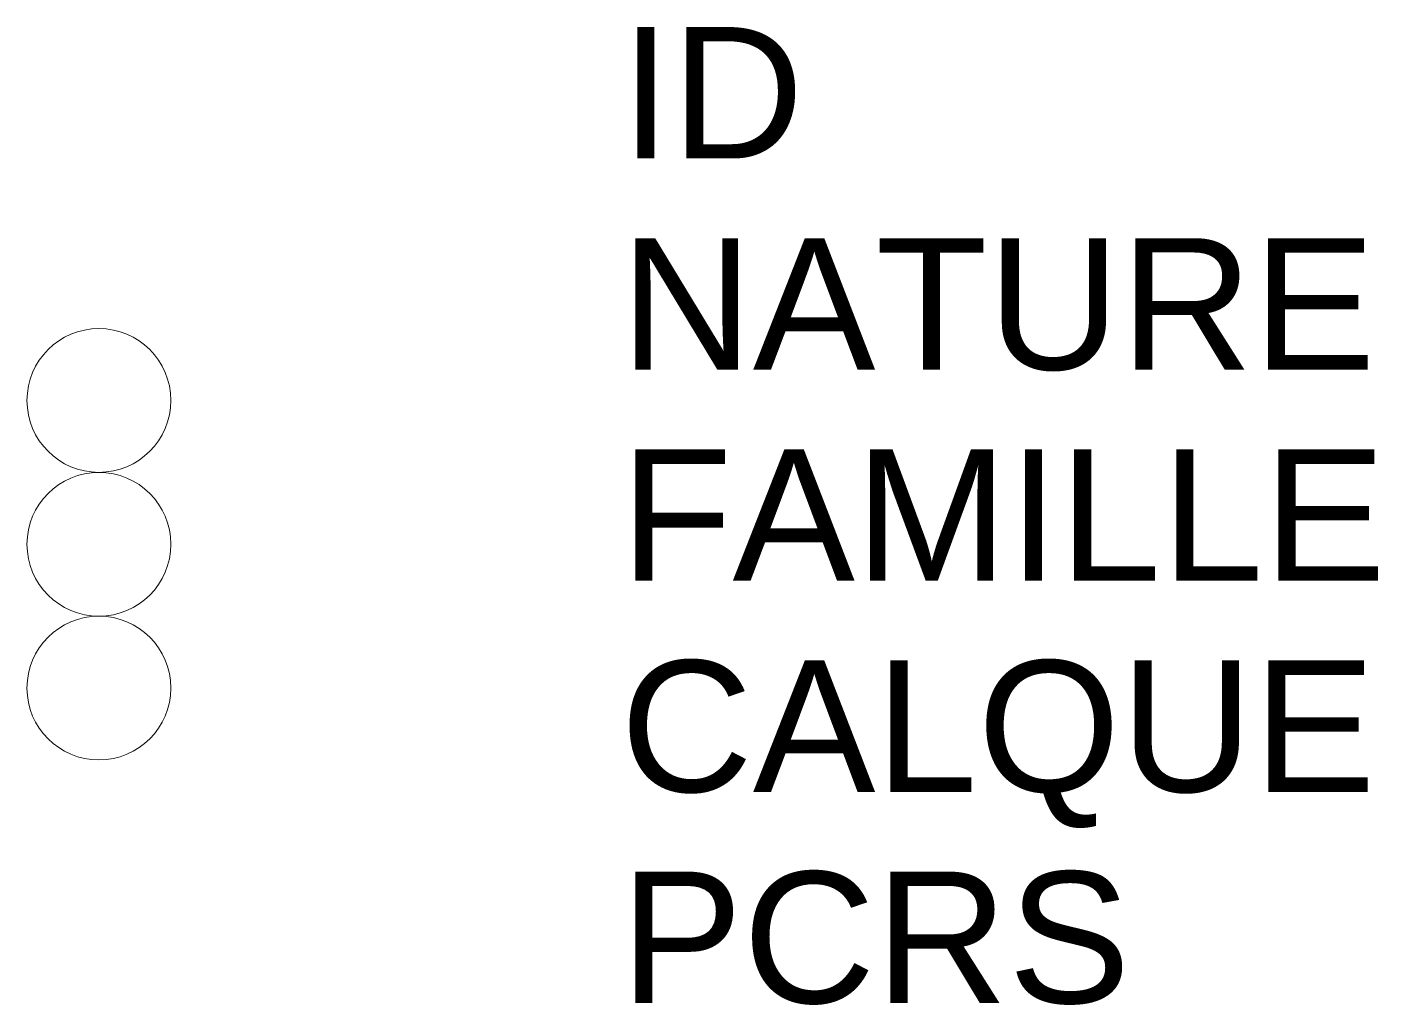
# Model space of a CAD drawing. Header units: metres. Extents: x 3163.94 to 3165.99, y 1848.86 to 1850.35.
import ezdxf

# ---------------------------------------------------------------- set-up
doc = ezdxf.new("R2010")
doc.units = ezdxf.units.M
doc.linetypes.add('Socle_Continu', pattern=[2.5, 2.5, 0])
doc.layers.add('SIGNV_SCS', color=20, linetype='Socle_Continu', lineweight=13)
doc.styles.get("Standard").update_dxf_attribs({"font": 'arial.ttf'})

msp = doc.modelspace()

# ---------------------------------------------------------------- linework, layer by layer
at = {"layer": 'SIGNV_SCS', "linetype": 'Socle_Continu'}
for centre in [(3164.0492, 1849.7783), (3164.0492, 1849.5595), (3164.0492, 1849.3408)]:
    msp.add_circle(centre, 0.1094, dxfattribs=at)

# ---------------------------------------------------------------- texts
at = {"layer": 'SIGNV_SCS', "linetype": 'Socle_Continu', "flags": 9}
for tag, p, s in [('ID', (3164.8421, 1850.1465), 'HP_0561'), ('NATURE', (3164.8421, 1849.8252), 'Support feu tricolore'), ('FAMILLE', (3164.8421, 1849.5039), 'Signalisation verticale'), ('CALQUE', (3164.8421, 1849.1827), 'SIGNV_SCS'), ('PCRS', (3164.8421, 1848.8614), 'AffleurantSymbole')]:
    msp.add_attdef(tag, p, s, height=0.2, dxfattribs=at)

doc.saveas('drawing.dxf')
